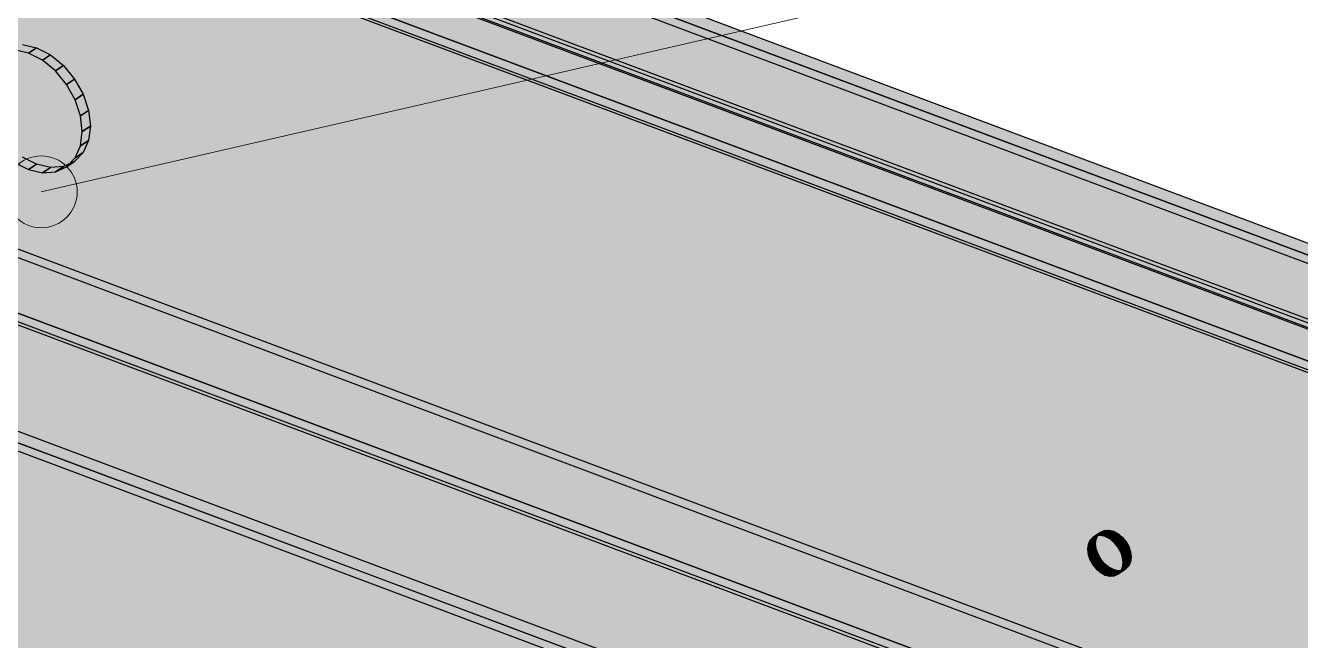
# Model space of a CAD drawing. Header units: millimetres. Extents: x 50 to 612415, y 2 to 4150.
# Drawn here: x 470749.7 to 470945, y 2030.1 to 2124.3 of the extents above; entities that cross this region are included whole.
import ezdxf

# ---------------------------------------------------------------- set-up
doc = ezdxf.new("R2010")
doc.units = ezdxf.units.MM
for name, color, linetype, lineweight in [('DIM', 7, 'Continuous', 13), ('HATCH', 8, 'Continuous', 9), ('OUTLINE', 7, 'Continuous', 25)]:
    doc.layers.add(name, color=color, linetype=linetype, lineweight=lineweight)

msp = doc.modelspace()

# ---------------------------------------------------------------- hatches: boundary and pattern name
at = {"layer": 'HATCH', "true_color": 0x617c87}
for points in [[(469961.601, 2442.061), (471541.208, 1849.709), (471558.526, 1861.255), (469978.92, 2453.607)], [(471541.208, 1847.923), (469961.601, 2440.276), (469978.92, 2451.822), (471558.526, 1859.469)], [(469977.683, 2450.997), (471557.289, 1858.644), (471558.526, 1859.469), (469978.92, 2451.822)], [(471568.353, 1844.675), (469966.619, 2445.326), (469967.856, 2446.15), (471569.59, 1845.5)], [(469960.364, 2441.237), (471539.971, 1848.884), (471541.208, 1849.709), (469961.601, 2442.061)], [(470038.875, 2354.844), (471496.097, 1808.386), (471497.334, 1809.21), (470040.112, 2355.669)], [(470022.793, 2334.303), (471480.016, 1787.845), (471497.334, 1799.39), (470040.112, 2345.849)], [(471496.097, 1798.566), (470038.875, 2345.024), (470040.112, 2345.849), (471497.334, 1799.39)], [(471480.016, 1786.059), (470022.793, 2332.518), (470040.112, 2344.063), (471497.334, 1797.605)], [(471478.779, 1785.234), (470021.556, 2331.693), (470022.793, 2332.518), (471480.016, 1786.059)], [(470693.47, 2173.438), (470241.504, 2071.999), (470906.166, 2024.339)], [(470906.166, 2023.447), (470241.504, 2071.106), (470693.47, 2172.545)], [(470926.445, 2028.086), (470693.47, 2173.438), (470908.057, 2023.807)], [(470693.47, 2173.438), (470906.166, 2024.339), (470906.883, 2024.248)], [(470693.47, 2173.438), (470906.883, 2024.248), (470907.528, 2024.066)], [(470693.47, 2173.438), (470907.528, 2024.066), (470908.057, 2023.807)], [(470926.445, 2028.086), (471173.851, 1935.309), (470693.47, 2173.438)], [(471173.851, 1935.309), (471518.158, 1864.18), (470693.47, 2173.438)], [(470908.057, 2022.915), (470693.47, 2172.545), (470926.445, 2027.194)], [(470906.883, 2023.355), (470906.166, 2023.447), (470693.47, 2172.545)], [(470907.528, 2023.173), (470906.883, 2023.355), (470693.47, 2172.545)], [(470908.057, 2022.915), (470907.528, 2023.173), (470693.47, 2172.545)], [(470693.47, 2172.545), (471173.851, 1934.416), (470926.445, 2027.194)], [(470693.47, 2172.545), (471518.158, 1863.287), (471173.851, 1934.416)], [(470752.302, 2118.959), (470750.168, 2120.064), (470751.405, 2120.888), (470753.539, 2119.784)], [(470755.999, 2115.262), (470754.291, 2117.321), (470755.528, 2118.146), (470757.236, 2116.087)], [(470748.033, 2103.313), (470750.168, 2102.208), (470751.405, 2103.033), (470749.27, 2104.138)], [(470903.196, 2023.46), (470241.504, 2071.999), (470242.103, 2071.953)], [(470241.504, 2071.999), (470905.426, 2024.335), (470906.166, 2024.339)], [(470241.504, 2071.999), (470904.714, 2024.236), (470905.426, 2024.335)], [(470241.504, 2071.999), (470904.077, 2024.047), (470904.714, 2024.236)], [(470241.504, 2071.999), (470903.559, 2023.783), (470904.077, 2024.047)], [(470903.196, 2023.46), (470903.559, 2023.783), (470241.504, 2071.999)], [(470903.196, 2023.46), (470242.103, 2071.953), (470242.673, 2071.849)], [(470242.103, 2071.06), (470241.504, 2071.106), (470903.196, 2022.567)], [(470906.166, 2023.447), (470905.426, 2023.443), (470241.504, 2071.106)], [(470905.426, 2023.443), (470904.714, 2023.343), (470241.504, 2071.106)], [(470904.714, 2023.343), (470904.077, 2023.154), (470241.504, 2071.106)], [(470904.077, 2023.154), (470903.559, 2022.89), (470241.504, 2071.106)], [(470241.504, 2071.106), (470903.559, 2022.89), (470903.196, 2022.567)], [(470242.673, 2070.956), (470242.103, 2071.06), (470903.196, 2022.567)], [(470903.196, 2023.46), (470242.673, 2071.849), (470243.191, 2071.692)], [(470243.191, 2070.799), (470242.673, 2070.956), (470903.196, 2022.567)], [(470903.196, 2023.46), (470243.191, 2071.692), (470721.974, 1900.363)], [(470721.974, 1899.47), (470243.191, 2070.799), (470903.196, 2022.567)], [(470915.809, 2045.617), (470915.105, 2045.981), (470916.342, 2046.806), (470917.046, 2046.441)], [(470917.029, 2044.397), (470916.466, 2045.076), (470917.703, 2045.901), (470918.266, 2045.221)], [(470913.181, 2041.674), (470913.744, 2040.994), (470914.981, 2041.819), (470914.418, 2042.498)], [(470914.401, 2040.454), (470915.105, 2040.089), (470916.342, 2040.914), (470915.638, 2041.278)]]:
    msp.add_hatch(color=145, dxfattribs=at).paths.add_polyline_path(points)
at = {"layer": 'HATCH', "true_color": 0x5b747f}
for points in [[(471558.526, 1861.255), (469978.92, 2453.607), (469978.92, 2451.822)], [(469977.683, 2445.64), (469977.683, 2450.997), (471557.289, 1853.288)], [(469977.683, 2450.997), (471557.289, 1858.644), (471557.289, 1853.288)], [(471558.526, 1854.113), (469978.92, 2451.822), (469978.92, 2446.465)], [(471558.526, 1854.113), (471558.526, 1859.469), (469978.92, 2451.822)], [(471558.526, 1861.255), (469978.92, 2451.822), (471558.526, 1859.469)], [(471568.353, 1844.675), (469966.619, 2445.326), (469977.683, 2442.962)], [(469978.92, 2443.787), (469967.856, 2446.15), (471569.59, 1845.5)], [(469977.683, 2442.962), (469977.683, 2445.64), (471557.289, 1853.288)], [(471558.526, 1854.113), (469978.92, 2446.465), (469978.92, 2443.787)], [(469978.92, 2443.787), (471558.526, 1851.434), (471558.526, 1854.113)], [(469978.92, 2443.787), (471569.59, 1845.5), (471558.526, 1851.434)], [(469960.364, 2431.416), (469960.364, 2441.237), (471539.971, 1848.884)], [(471541.208, 1849.709), (469961.601, 2442.061), (469961.601, 2432.241)], [(469961.601, 2440.276), (469961.601, 2442.061), (471541.208, 1849.709)], [(471557.289, 1853.288), (471557.289, 1850.61), (469977.683, 2442.962)], [(471557.289, 1850.61), (471568.353, 1844.675), (469977.683, 2442.962)], [(471541.208, 1847.923), (469961.601, 2440.276), (471541.208, 1849.709)], [(470750.168, 2120.064), (470748.033, 2120.56), (469960.364, 2431.416)], [(470750.168, 2120.064), (469960.364, 2431.416), (471539.971, 1848.884)], [(469961.601, 2432.241), (470749.27, 2121.384), (470751.405, 2120.888)], [(471541.208, 1849.709), (469961.601, 2432.241), (470751.405, 2120.888)], [(470040.112, 2346.831), (471497.334, 1809.21), (470040.112, 2355.669)], [(470038.875, 2354.844), (471496.097, 1808.386), (470038.875, 2346.006)], [(471478.779, 1785.234), (470021.556, 2331.693), (470021.556, 2345.977)], [(471478.779, 1799.518), (470021.556, 2345.977), (470255.355, 2266.069)], [(471478.779, 1799.518), (471478.779, 1785.234), (470021.556, 2345.977)], [(470022.793, 2346.802), (470022.793, 2332.518), (471480.016, 1786.059)], [(470256.592, 2266.894), (470022.793, 2346.802), (471480.016, 1800.343)], [(470022.793, 2346.802), (471480.016, 1786.059), (471480.016, 1800.343)], [(471496.097, 1798.566), (470038.875, 2345.024), (470038.875, 2346.006)], [(471496.097, 1799.548), (471496.097, 1798.566), (470038.875, 2346.006)], [(471496.097, 1808.386), (471496.097, 1799.548), (470038.875, 2346.006)], [(470040.112, 2346.831), (470040.112, 2345.849), (471497.334, 1799.39)], [(470040.112, 2346.831), (471497.334, 1799.39), (471497.334, 1800.372)], [(470040.112, 2346.831), (471497.334, 1800.372), (471497.334, 1809.21)], [(471497.334, 1799.39), (470040.112, 2345.849), (470040.112, 2344.063)], [(471497.334, 1799.39), (470040.112, 2344.063), (471497.334, 1797.605)], [(470022.793, 2332.518), (470022.793, 2334.303), (471480.016, 1787.845)], [(471480.016, 1786.059), (470022.793, 2332.518), (471480.016, 1787.845)], [(471478.779, 1799.518), (470255.355, 2266.069), (470585.23, 2142.366)], [(470586.467, 2143.191), (470256.592, 2266.894), (471480.016, 1800.343)], [(470693.47, 2172.545), (471518.158, 1863.287), (471518.158, 1864.18), (470693.47, 2173.438)], [(470915.105, 2024.555), (470585.23, 2148.258), (470585.23, 2163.792)], [(470585.23, 2163.792), (470748.033, 2103.313), (470750.168, 2102.208)], [(471244.98, 1900.852), (470585.23, 2163.792), (470750.168, 2102.208)], [(471244.98, 1900.852), (470915.105, 2024.555), (470585.23, 2163.792)], [(470586.467, 2164.617), (470586.467, 2149.083), (470916.342, 2025.38)], [(470751.405, 2103.033), (470749.27, 2104.138), (470586.467, 2164.617)], [(470751.405, 2103.033), (470586.467, 2164.617), (471246.217, 1901.677)], [(470586.467, 2164.617), (470916.342, 2025.38), (471246.217, 1901.677)], [(470915.105, 2024.555), (470585.934, 2147.894), (470585.23, 2148.258)], [(470586.467, 2149.083), (470587.171, 2148.719), (470916.342, 2025.38)], [(470587.171, 2148.719), (470587.828, 2148.178), (470916.342, 2025.38)], [(470587.828, 2148.178), (470588.391, 2147.499), (470916.342, 2025.38)], [(470915.105, 2024.555), (470586.591, 2147.353), (470585.934, 2147.894)], [(470915.105, 2024.555), (470587.154, 2146.674), (470586.591, 2147.353)], [(470915.105, 2024.555), (470587.587, 2145.902), (470587.154, 2146.674)], [(470588.391, 2147.499), (470588.824, 2146.726), (470916.342, 2025.38)], [(470588.824, 2146.726), (470589.096, 2145.914), (470916.342, 2025.38)], [(470915.105, 2024.555), (470587.859, 2145.089), (470587.587, 2145.902)], [(470912.384, 2022.63), (470587.952, 2144.292), (470587.859, 2145.089)], [(470912.476, 2023.357), (470912.384, 2022.63), (470587.859, 2145.089)], [(470912.748, 2023.966), (470912.476, 2023.357), (470587.859, 2145.089)], [(470913.181, 2024.414), (470912.748, 2023.966), (470587.859, 2145.089)], [(470913.744, 2024.671), (470913.181, 2024.414), (470587.859, 2145.089)], [(470914.401, 2024.719), (470913.744, 2024.671), (470587.859, 2145.089)], [(470915.105, 2024.555), (470914.401, 2024.719), (470587.859, 2145.089)], [(470587.859, 2143.564), (470587.952, 2144.292), (470912.476, 2021.832)], [(470587.952, 2144.292), (470912.384, 2022.63), (470912.476, 2021.832)], [(470913.713, 2022.657), (470589.096, 2144.389), (470588.824, 2143.78)], [(470589.096, 2145.914), (470589.189, 2145.116), (470913.621, 2023.454)], [(470589.096, 2145.914), (470913.621, 2023.454), (470913.713, 2024.182)], [(470589.096, 2145.914), (470913.713, 2024.182), (470913.985, 2024.791)], [(470589.096, 2145.914), (470913.985, 2024.791), (470914.418, 2025.239)], [(470589.096, 2145.914), (470914.418, 2025.239), (470914.981, 2025.496)], [(470589.096, 2145.914), (470914.981, 2025.496), (470915.638, 2025.544)], [(470589.096, 2145.914), (470915.638, 2025.544), (470916.342, 2025.38)], [(470913.713, 2022.657), (470589.189, 2145.116), (470589.096, 2144.389)], [(470913.713, 2022.657), (470913.621, 2023.454), (470589.189, 2145.116)], [(470585.23, 2142.366), (470585.934, 2142.202), (470912.476, 2021.832)], [(470585.23, 2142.366), (470912.748, 2021.02), (470913.181, 2020.248)], [(470585.23, 2142.366), (470913.181, 2020.248), (470913.744, 2019.568)], [(470585.23, 2142.366), (470912.476, 2021.832), (470912.748, 2021.02)], [(470585.23, 2142.366), (470913.744, 2019.568), (470914.401, 2019.028)], [(470585.23, 2142.366), (470914.401, 2019.028), (470915.105, 2018.663)], [(471478.779, 1799.518), (470585.23, 2142.366), (470915.105, 2018.663)], [(470585.934, 2142.202), (470586.591, 2142.251), (470912.476, 2021.832)], [(470913.713, 2022.657), (470587.171, 2143.027), (470586.467, 2143.191)], [(470914.418, 2021.072), (470913.985, 2021.845), (470586.467, 2143.191)], [(470914.981, 2020.393), (470914.418, 2021.072), (470586.467, 2143.191)], [(470913.985, 2021.845), (470913.713, 2022.657), (470586.467, 2143.191)], [(470915.638, 2019.852), (470914.981, 2020.393), (470586.467, 2143.191)], [(470916.342, 2019.488), (470915.638, 2019.852), (470586.467, 2143.191)], [(470916.342, 2019.488), (470586.467, 2143.191), (471480.016, 1800.343)], [(470586.591, 2142.251), (470587.154, 2142.507), (470912.476, 2021.832)], [(470587.154, 2142.507), (470587.587, 2142.955), (470912.476, 2021.832)], [(470913.713, 2022.657), (470587.828, 2143.075), (470587.171, 2143.027)], [(470587.587, 2142.955), (470587.859, 2143.564), (470912.476, 2021.832)], [(470913.713, 2022.657), (470588.391, 2143.332), (470587.828, 2143.075)], [(470913.713, 2022.657), (470588.824, 2143.78), (470588.391, 2143.332)], [(471541.208, 1849.709), (470751.405, 2120.888), (470753.539, 2119.784)], [(470752.302, 2118.959), (470750.168, 2120.064), (471539.971, 1848.884)], [(470754.291, 2117.321), (470752.302, 2118.959), (471539.971, 1848.884)], [(471541.208, 1849.709), (470753.539, 2119.784), (470755.528, 2118.146)], [(470755.999, 2115.262), (470754.291, 2117.321), (471539.971, 1848.884)], [(471541.208, 1849.709), (470755.528, 2118.146), (470757.236, 2116.087)], [(470757.31, 2112.922), (470755.999, 2115.262), (471539.971, 1848.884)], [(471541.208, 1849.709), (470757.236, 2116.087), (470758.547, 2113.746)], [(471541.208, 1849.709), (470758.547, 2113.746), (470759.37, 2111.284)], [(470758.133, 2110.459), (470757.31, 2112.922), (471539.971, 1848.884)], [(470758.414, 2108.043), (470758.133, 2110.459), (470759.37, 2111.284), (470759.651, 2108.868)], [(471541.208, 1849.709), (470759.37, 2111.284), (470759.651, 2108.868)], [(470758.414, 2108.043), (470758.133, 2110.459), (471539.971, 1848.884)], [(470758.133, 2105.838), (470758.414, 2108.043), (471539.971, 1848.884)], [(471541.208, 1849.709), (470759.651, 2108.868), (470759.37, 2106.663)], [(470757.31, 2103.994), (470758.133, 2105.838), (471539.971, 1848.884)], [(471541.208, 1849.709), (470759.37, 2106.663), (470758.547, 2104.819)], [(470913.713, 2044.083), (470757.236, 2103.461), (470755.528, 2102.683)], [(470912.384, 2044.056), (470755.999, 2102.637), (470757.31, 2103.994)], [(470758.547, 2104.819), (470757.236, 2103.461), (470913.621, 2044.88)], [(470913.713, 2044.083), (470913.621, 2044.88), (470757.236, 2103.461)], [(470912.476, 2044.783), (470912.384, 2044.056), (470757.31, 2103.994)], [(470912.748, 2045.392), (470912.476, 2044.783), (470757.31, 2103.994)], [(470913.181, 2045.84), (470912.748, 2045.392), (470757.31, 2103.994)], [(470913.744, 2046.097), (470913.181, 2045.84), (470757.31, 2103.994)], [(470914.401, 2046.145), (470913.744, 2046.097), (470757.31, 2103.994)], [(470915.105, 2045.981), (470914.401, 2046.145), (470757.31, 2103.994)], [(470915.105, 2045.981), (470757.31, 2103.994), (471539.971, 1848.884)], [(470758.547, 2104.819), (470913.621, 2044.88), (470913.713, 2045.608)], [(470758.547, 2104.819), (470913.713, 2045.608), (470913.985, 2046.217)], [(470758.547, 2104.819), (470913.985, 2046.217), (470914.418, 2046.665)], [(470758.547, 2104.819), (470914.418, 2046.665), (470914.981, 2046.922)], [(470758.547, 2104.819), (470914.981, 2046.922), (470915.638, 2046.97)], [(470758.547, 2104.819), (470915.638, 2046.97), (470916.342, 2046.806)], [(471541.208, 1849.709), (470758.547, 2104.819), (470916.342, 2046.806)], [(470750.168, 2102.208), (470752.302, 2101.712), (470912.476, 2043.258)], [(470750.168, 2102.208), (470912.748, 2042.446), (470913.181, 2041.674)], [(470750.168, 2102.208), (470913.181, 2041.674), (470913.744, 2040.994)], [(470750.168, 2102.208), (470912.476, 2043.258), (470912.748, 2042.446)], [(470750.168, 2102.208), (470913.744, 2040.994), (470914.401, 2040.454)], [(470750.168, 2102.208), (470914.401, 2040.454), (470915.105, 2040.089)], [(471244.98, 1900.852), (470750.168, 2102.208), (470915.105, 2040.089)], [(470913.713, 2044.083), (470753.539, 2102.537), (470751.405, 2103.033)], [(470914.418, 2042.498), (470913.985, 2043.271), (470751.405, 2103.033)], [(470914.981, 2041.819), (470914.418, 2042.498), (470751.405, 2103.033)], [(470913.985, 2043.271), (470913.713, 2044.083), (470751.405, 2103.033)], [(470915.638, 2041.278), (470914.981, 2041.819), (470751.405, 2103.033)], [(470916.342, 2040.914), (470915.638, 2041.278), (470751.405, 2103.033)], [(470916.342, 2040.914), (470751.405, 2103.033), (471246.217, 1901.677)], [(470752.302, 2101.712), (470754.291, 2101.858), (470912.476, 2043.258)], [(470913.713, 2044.083), (470755.528, 2102.683), (470753.539, 2102.537)], [(470754.291, 2101.858), (470755.999, 2102.637), (470912.476, 2043.258)], [(470755.999, 2102.637), (470912.384, 2044.056), (470912.476, 2043.258)], [(471541.208, 1849.709), (470916.342, 2046.806), (470917.046, 2046.441)], [(470912.384, 2044.056), (470912.476, 2043.258), (470913.713, 2044.083), (470913.621, 2044.88)], [(470915.809, 2045.617), (470915.105, 2045.981), (471539.971, 1848.884)], [(470916.466, 2045.076), (470915.809, 2045.617), (471539.971, 1848.884)], [(470917.029, 2044.397), (470916.466, 2045.076), (471539.971, 1848.884)], [(471541.208, 1849.709), (470917.046, 2046.441), (470917.703, 2045.901)], [(471541.208, 1849.709), (470917.703, 2045.901), (470918.266, 2045.221)], [(471541.208, 1849.709), (470918.266, 2045.221), (470918.699, 2044.449)], [(470917.462, 2043.624), (470917.029, 2044.397), (471539.971, 1848.884)], [(470917.734, 2042.812), (470917.462, 2043.624), (471539.971, 1848.884)], [(470917.827, 2042.015), (470917.734, 2042.812), (470918.971, 2043.637), (470919.064, 2042.839)], [(471242.259, 1920.353), (470917.827, 2042.015), (470917.734, 2042.812)], [(471242.351, 1921.08), (471242.259, 1920.353), (470917.734, 2042.812)], [(471242.623, 1921.689), (471242.351, 1921.08), (470917.734, 2042.812)], [(471243.056, 1922.137), (471242.623, 1921.689), (470917.734, 2042.812)], [(471243.619, 1922.394), (471243.056, 1922.137), (470917.734, 2042.812)], [(471244.276, 1922.442), (471243.619, 1922.394), (470917.734, 2042.812)], [(471244.98, 1922.278), (471244.276, 1922.442), (470917.734, 2042.812)], [(471244.98, 1922.278), (470917.734, 2042.812), (471539.971, 1848.884)], [(471541.208, 1849.709), (470918.699, 2044.449), (470918.971, 2043.637)], [(470918.971, 2043.637), (470919.064, 2042.839), (471243.496, 1921.177)], [(470918.971, 2043.637), (471243.496, 1921.177), (471243.588, 1921.905)], [(470918.971, 2043.637), (471243.588, 1921.905), (471243.86, 1922.514)], [(470918.971, 2043.637), (471243.86, 1922.514), (471244.293, 1922.962)], [(470918.971, 2043.637), (471244.293, 1922.962), (471244.856, 1923.218)], [(470918.971, 2043.637), (471244.856, 1923.218), (471245.513, 1923.267)], [(470918.971, 2043.637), (471245.513, 1923.267), (471246.217, 1923.103)], [(471541.208, 1849.709), (470918.971, 2043.637), (471246.217, 1923.103)], [(471243.588, 1920.38), (470919.064, 2042.839), (470918.971, 2042.112)], [(471243.588, 1920.38), (471243.496, 1921.177), (470919.064, 2042.839)], [(471243.588, 1920.38), (470917.046, 2040.75), (470916.342, 2040.914)], [(471246.217, 1917.211), (470916.342, 2040.914), (471246.217, 1901.677)], [(471244.293, 1918.795), (471243.86, 1919.568), (470916.342, 2040.914)], [(471244.856, 1918.116), (471244.293, 1918.795), (470916.342, 2040.914)], [(471243.86, 1919.568), (471243.588, 1920.38), (470916.342, 2040.914)], [(471245.513, 1917.575), (471244.856, 1918.116), (470916.342, 2040.914)], [(471246.217, 1917.211), (471245.513, 1917.575), (470916.342, 2040.914)], [(471243.588, 1920.38), (470917.703, 2040.798), (470917.046, 2040.75)], [(470917.462, 2040.678), (470917.734, 2041.287), (471242.351, 1919.555)], [(471243.588, 1920.38), (470918.266, 2041.055), (470917.703, 2040.798)], [(470917.734, 2041.287), (470917.827, 2042.015), (471242.351, 1919.555)], [(470917.827, 2042.015), (471242.259, 1920.353), (471242.351, 1919.555)], [(471243.588, 1920.38), (470918.699, 2041.503), (470918.266, 2041.055)], [(471243.588, 1920.38), (470918.971, 2042.112), (470918.699, 2041.503)], [(470915.105, 2040.089), (470915.809, 2039.925), (471242.351, 1919.555)], [(471244.98, 1900.852), (470915.105, 2040.089), (471244.98, 1916.386)], [(470915.105, 2040.089), (471242.623, 1918.743), (471243.056, 1917.97)], [(470915.105, 2040.089), (471243.056, 1917.97), (471243.619, 1917.291)], [(470915.105, 2040.089), (471242.351, 1919.555), (471242.623, 1918.743)], [(470915.105, 2040.089), (471243.619, 1917.291), (471244.276, 1916.75)], [(470915.105, 2040.089), (471244.276, 1916.75), (471244.98, 1916.386)], [(470915.809, 2039.925), (470916.466, 2039.974), (471242.351, 1919.555)], [(470916.466, 2039.974), (470917.029, 2040.23), (471242.351, 1919.555)], [(470917.029, 2040.23), (470917.462, 2040.678), (471242.351, 1919.555)]]:
    msp.add_hatch(color=147, dxfattribs=at).paths.add_polyline_path(points)
at = {"layer": 'HATCH', "true_color": 0x607b86}
for points in [[(470750.168, 2120.064), (470748.033, 2120.56), (470749.27, 2121.384), (470751.405, 2120.888)], [(470750.168, 2102.208), (470752.302, 2101.712), (470753.539, 2102.537), (470751.405, 2103.033)], [(470915.105, 2045.981), (470914.401, 2046.145), (470915.638, 2046.97), (470916.342, 2046.806)], [(470915.105, 2040.089), (470915.809, 2039.925), (470917.046, 2040.75), (470916.342, 2040.914)]]:
    msp.add_hatch(color=155, dxfattribs=at).paths.add_polyline_path(points)
at = {"layer": 'HATCH', "true_color": 0x617c88}
for points in [[(470754.291, 2117.321), (470752.302, 2118.959), (470753.539, 2119.784), (470755.528, 2118.146)], [(470916.466, 2045.076), (470915.809, 2045.617), (470917.046, 2046.441), (470917.703, 2045.901)], [(470913.744, 2040.994), (470914.401, 2040.454), (470915.638, 2041.278), (470914.981, 2041.819)]]:
    msp.add_hatch(color=145, dxfattribs=at).paths.add_polyline_path(points)
at = {"layer": 'HATCH', "true_color": 0x607a85}
for points in [[(470757.31, 2112.922), (470755.999, 2115.262), (470757.236, 2116.087), (470758.547, 2113.746)], [(470917.462, 2043.624), (470917.029, 2044.397), (470918.266, 2045.221), (470918.699, 2044.449)], [(470912.748, 2042.446), (470913.181, 2041.674), (470914.418, 2042.498), (470913.985, 2043.271)]]:
    msp.add_hatch(color=155, dxfattribs=at).paths.add_polyline_path(points)
at = {"layer": 'HATCH', "true_color": 0x5e7783}
for points in [[(470758.133, 2110.459), (470757.31, 2112.922), (470758.547, 2113.746), (470759.37, 2111.284)], [(470912.476, 2043.258), (470912.748, 2042.446), (470913.985, 2043.271), (470913.713, 2044.083)], [(470917.734, 2042.812), (470917.462, 2043.624), (470918.699, 2044.449), (470918.971, 2043.637)]]:
    msp.add_hatch(color=155, dxfattribs=at).paths.add_polyline_path(points)
at = {"layer": 'HATCH', "true_color": 0x58717b}
for points in [[(470758.133, 2105.838), (470758.414, 2108.043), (470759.651, 2108.868), (470759.37, 2106.663)], [(470912.476, 2044.783), (470912.384, 2044.056), (470913.621, 2044.88), (470913.713, 2045.608)], [(470917.734, 2041.287), (470917.827, 2042.015), (470919.064, 2042.839), (470918.971, 2042.112)]]:
    msp.add_hatch(color=147, dxfattribs=at).paths.add_polyline_path(points)
at = {"layer": 'HATCH', "true_color": 0x576f79}
for points in [[(470757.31, 2103.994), (470758.133, 2105.838), (470759.37, 2106.663), (470758.547, 2104.819)], [(470912.748, 2045.392), (470912.476, 2044.783), (470913.713, 2045.608), (470913.985, 2046.217)], [(470917.462, 2040.678), (470917.734, 2041.287), (470918.971, 2042.112), (470918.699, 2041.503)]]:
    msp.add_hatch(color=147, dxfattribs=at).paths.add_polyline_path(points)
at = {"layer": 'HATCH', "true_color": 0x5c7681}
for points in [[(470754.291, 2101.858), (470755.999, 2102.637), (470757.236, 2103.461), (470755.528, 2102.683)], [(470913.744, 2046.097), (470913.181, 2045.84), (470914.418, 2046.665), (470914.981, 2046.922)], [(470916.466, 2039.974), (470917.029, 2040.23), (470918.266, 2041.055), (470917.703, 2040.798)]]:
    msp.add_hatch(color=155, dxfattribs=at).paths.add_polyline_path(points)
at = {"layer": 'HATCH', "true_color": 0x5a737d}
for points in [[(470755.999, 2102.637), (470757.31, 2103.994), (470758.547, 2104.819), (470757.236, 2103.461)], [(470913.181, 2045.84), (470912.748, 2045.392), (470913.985, 2046.217), (470914.418, 2046.665)], [(470917.029, 2040.23), (470917.462, 2040.678), (470918.699, 2041.503), (470918.266, 2041.055)]]:
    msp.add_hatch(color=147, dxfattribs=at).paths.add_polyline_path(points)
at = {"layer": 'HATCH', "true_color": 0x5f7984}
for points in [[(470752.302, 2101.712), (470754.291, 2101.858), (470755.528, 2102.683), (470753.539, 2102.537)], [(470914.401, 2046.145), (470913.744, 2046.097), (470914.981, 2046.922), (470915.638, 2046.97)], [(470915.809, 2039.925), (470916.466, 2039.974), (470917.703, 2040.798), (470917.046, 2040.75)]]:
    msp.add_hatch(color=155, dxfattribs=at).paths.add_polyline_path(points)

# ---------------------------------------------------------------- linework, layer by layer
at = {"layer": 'DIM'}
msp.add_lwpolyline([(470752.137, 2098.798), (472800, 2570), (472900, 2570)], dxfattribs=at)
msp.add_circle((470752.137, 2098.798), 5.5, dxfattribs=at)
at = {"layer": 'OUTLINE', "color": 139, "true_color": 0x42544a}
for p, q in [((471558.526, 1861.255), (469978.92, 2453.607)), ((471558.526, 1861.255), (469978.92, 2453.607)), ((469977.683, 2450.997), (471557.289, 1858.644)), ((469977.683, 2450.997), (471557.289, 1858.644)), ((471558.526, 1859.469), (469978.92, 2451.822)), ((469978.92, 2451.822), (471558.526, 1859.469)), ((471558.526, 1859.469), (469978.92, 2451.822)), ((469978.92, 2451.822), (471558.526, 1859.469)), ((471568.353, 1844.675), (469966.619, 2445.326)), ((471568.353, 1844.675), (469966.619, 2445.326)), ((469967.856, 2446.15), (471569.59, 1845.5)), ((469967.856, 2446.15), (471569.59, 1845.5)), ((469960.364, 2441.237), (471539.971, 1848.884)), ((469960.364, 2441.237), (471539.971, 1848.884)), ((471541.208, 1849.709), (469961.601, 2442.061)), ((469961.601, 2442.061), (471541.208, 1849.709)), ((469961.601, 2442.061), (471541.208, 1849.709)), ((471541.208, 1849.709), (469961.601, 2442.061)), ((471541.208, 1847.923), (469961.601, 2440.276)), ((471541.208, 1847.923), (469961.601, 2440.276)), ((471497.334, 1809.21), (470040.112, 2355.669)), ((471497.334, 1809.21), (470040.112, 2355.669)), ((470038.875, 2354.844), (471496.097, 1808.386)), ((470038.875, 2354.844), (471496.097, 1808.386)), ((471497.334, 1799.39), (470040.112, 2345.849)), ((470040.112, 2345.849), (471497.334, 1799.39)), ((470040.112, 2345.849), (471497.334, 1799.39)), ((471497.334, 1799.39), (470040.112, 2345.849)), ((471496.097, 1798.566), (470038.875, 2345.024)), ((471496.097, 1798.566), (470038.875, 2345.024)), ((470040.112, 2344.063), (471497.334, 1797.605)), ((470040.112, 2344.063), (471497.334, 1797.605)), ((470022.793, 2334.303), (471480.016, 1787.845)), ((470022.793, 2334.303), (471480.016, 1787.845)), ((471478.779, 1785.234), (470021.556, 2331.693)), ((471478.779, 1785.234), (470021.556, 2331.693)), ((470022.793, 2332.518), (471480.016, 1786.059)), ((471480.016, 1786.059), (470022.793, 2332.518)), ((470022.793, 2332.518), (471480.016, 1786.059)), ((471480.016, 1786.059), (470022.793, 2332.518)), ((471518.158, 1864.18), (470693.47, 2173.438)), ((471518.158, 1864.18), (470693.47, 2173.438)), ((470693.47, 2172.545), (471518.158, 1863.287)), ((470693.47, 2172.545), (471518.158, 1863.287)), ((470749.27, 2121.384), (470751.405, 2120.888)), ((470749.27, 2121.384), (470751.405, 2120.888)), ((470751.405, 2120.888), (470750.168, 2120.064)), ((470750.168, 2120.064), (470751.405, 2120.888)), ((470751.405, 2120.888), (470753.539, 2119.784)), ((470751.405, 2120.888), (470753.539, 2119.784)), ((470750.168, 2120.064), (470748.033, 2120.56)), ((470750.168, 2120.064), (470748.033, 2120.56)), ((470752.302, 2118.959), (470750.168, 2120.064)), ((470752.302, 2118.959), (470750.168, 2120.064)), ((470753.539, 2119.784), (470752.302, 2118.959)), ((470752.302, 2118.959), (470753.539, 2119.784)), ((470754.291, 2117.321), (470752.302, 2118.959)), ((470754.291, 2117.321), (470752.302, 2118.959)), ((470753.539, 2119.784), (470755.528, 2118.146)), ((470753.539, 2119.784), (470755.528, 2118.146)), ((470755.528, 2118.146), (470754.291, 2117.321)), ((470754.291, 2117.321), (470755.528, 2118.146)), ((470755.999, 2115.262), (470754.291, 2117.321)), ((470755.999, 2115.262), (470754.291, 2117.321)), ((470755.528, 2118.146), (470757.236, 2116.087)), ((470755.528, 2118.146), (470757.236, 2116.087)), ((470757.236, 2116.087), (470755.999, 2115.262)), ((470755.999, 2115.262), (470757.236, 2116.087)), ((470757.31, 2112.922), (470755.999, 2115.262)), ((470757.31, 2112.922), (470755.999, 2115.262)), ((470757.236, 2116.087), (470758.547, 2113.746)), ((470757.236, 2116.087), (470758.547, 2113.746)), ((470757.31, 2112.922), (470758.547, 2113.746)), ((470758.547, 2113.746), (470757.31, 2112.922)), ((470758.547, 2113.746), (470759.37, 2111.284)), ((470758.547, 2113.746), (470759.37, 2111.284)), ((470758.133, 2110.459), (470757.31, 2112.922)), ((470758.133, 2110.459), (470757.31, 2112.922)), ((470758.133, 2110.459), (470759.37, 2111.284)), ((470759.37, 2111.284), (470758.133, 2110.459)), ((470759.37, 2111.284), (470759.651, 2108.868)), ((470759.37, 2111.284), (470759.651, 2108.868)), ((470758.414, 2108.043), (470758.133, 2110.459)), ((470758.414, 2108.043), (470758.133, 2110.459)), ((470758.133, 2105.838), (470758.414, 2108.043)), ((470758.133, 2105.838), (470758.414, 2108.043)), ((470758.414, 2108.043), (470759.651, 2108.868)), ((470759.651, 2108.868), (470758.414, 2108.043)), ((470759.651, 2108.868), (470759.37, 2106.663)), ((470759.651, 2108.868), (470759.37, 2106.663)), ((470757.31, 2103.994), (470758.133, 2105.838)), ((470757.31, 2103.994), (470758.133, 2105.838)), ((470758.133, 2105.838), (470759.37, 2106.663)), ((470759.37, 2106.663), (470758.133, 2105.838)), ((470759.37, 2106.663), (470758.547, 2104.819)), ((470759.37, 2106.663), (470758.547, 2104.819)), ((470748.033, 2103.313), (470750.168, 2102.208)), ((470748.033, 2103.313), (470750.168, 2102.208)), ((470751.405, 2103.033), (470749.27, 2104.138)), ((470751.405, 2103.033), (470749.27, 2104.138)), ((470757.236, 2103.461), (470755.528, 2102.683)), ((470757.236, 2103.461), (470755.528, 2102.683)), ((470755.999, 2102.637), (470757.31, 2103.994)), ((470755.999, 2102.637), (470757.31, 2103.994)), ((470755.999, 2102.637), (470757.236, 2103.461)), ((470757.236, 2103.461), (470755.999, 2102.637)), ((470758.547, 2104.819), (470757.236, 2103.461)), ((470758.547, 2104.819), (470757.236, 2103.461)), ((470757.31, 2103.994), (470758.547, 2104.819)), ((470758.547, 2104.819), (470757.31, 2103.994)), ((470750.168, 2102.208), (470751.405, 2103.033)), ((470751.405, 2103.033), (470750.168, 2102.208)), ((470750.168, 2102.208), (470752.302, 2101.712)), ((470750.168, 2102.208), (470752.302, 2101.712)), ((470753.539, 2102.537), (470751.405, 2103.033)), ((470753.539, 2102.537), (470751.405, 2103.033)), ((470752.302, 2101.712), (470753.539, 2102.537)), ((470753.539, 2102.537), (470752.302, 2101.712)), ((470752.302, 2101.712), (470754.291, 2101.858)), ((470752.302, 2101.712), (470754.291, 2101.858)), ((470755.528, 2102.683), (470753.539, 2102.537)), ((470755.528, 2102.683), (470753.539, 2102.537)), ((470754.291, 2101.858), (470755.528, 2102.683)), ((470755.528, 2102.683), (470754.291, 2101.858)), ((470754.291, 2101.858), (470755.999, 2102.637)), ((470754.291, 2101.858), (470755.999, 2102.637)), ((470914.418, 2046.665), (470913.181, 2045.84)), ((470913.181, 2045.84), (470914.418, 2046.665)), ((470914.981, 2046.922), (470913.744, 2046.097)), ((470913.744, 2046.097), (470914.981, 2046.922)), ((470913.985, 2046.217), (470914.418, 2046.665)), ((470913.985, 2046.217), (470914.418, 2046.665)), ((470915.638, 2046.97), (470914.401, 2046.145)), ((470914.401, 2046.145), (470915.638, 2046.97)), ((470914.418, 2046.665), (470914.981, 2046.922)), ((470914.418, 2046.665), (470914.981, 2046.922)), ((470914.981, 2046.922), (470915.638, 2046.97)), ((470914.981, 2046.922), (470915.638, 2046.97)), ((470916.342, 2046.806), (470915.105, 2045.981)), ((470915.105, 2045.981), (470916.342, 2046.806)), ((470915.638, 2046.97), (470916.342, 2046.806)), ((470915.638, 2046.97), (470916.342, 2046.806)), ((470916.342, 2046.806), (470917.046, 2046.441)), ((470916.342, 2046.806), (470917.046, 2046.441)), ((470913.621, 2044.88), (470912.384, 2044.056)), ((470912.384, 2044.056), (470913.621, 2044.88)), ((470912.476, 2044.783), (470912.384, 2044.056)), ((470912.476, 2044.783), (470912.384, 2044.056)), ((470913.713, 2045.608), (470912.476, 2044.783)), ((470912.476, 2044.783), (470913.713, 2045.608)), ((470912.748, 2045.392), (470912.476, 2044.783)), ((470912.748, 2045.392), (470912.476, 2044.783)), ((470913.985, 2046.217), (470912.748, 2045.392)), ((470912.748, 2045.392), (470913.985, 2046.217)), ((470913.181, 2045.84), (470912.748, 2045.392)), ((470913.181, 2045.84), (470912.748, 2045.392)), ((470913.744, 2046.097), (470913.181, 2045.84)), ((470913.744, 2046.097), (470913.181, 2045.84)), ((470913.621, 2044.88), (470913.713, 2045.608)), ((470913.621, 2044.88), (470913.713, 2045.608)), ((470913.713, 2044.083), (470913.621, 2044.88)), ((470913.713, 2044.083), (470913.621, 2044.88)), ((470913.713, 2045.608), (470913.985, 2046.217)), ((470913.713, 2045.608), (470913.985, 2046.217)), ((470914.401, 2046.145), (470913.744, 2046.097)), ((470914.401, 2046.145), (470913.744, 2046.097)), ((470915.105, 2045.981), (470914.401, 2046.145)), ((470915.105, 2045.981), (470914.401, 2046.145)), ((470915.809, 2045.617), (470915.105, 2045.981)), ((470915.809, 2045.617), (470915.105, 2045.981)), ((470917.046, 2046.441), (470915.809, 2045.617)), ((470915.809, 2045.617), (470917.046, 2046.441)), ((470916.466, 2045.076), (470915.809, 2045.617)), ((470916.466, 2045.076), (470915.809, 2045.617)), ((470917.703, 2045.901), (470916.466, 2045.076)), ((470916.466, 2045.076), (470917.703, 2045.901)), ((470917.029, 2044.397), (470916.466, 2045.076)), ((470917.029, 2044.397), (470916.466, 2045.076)), ((470918.266, 2045.221), (470917.029, 2044.397)), ((470917.029, 2044.397), (470918.266, 2045.221)), ((470917.046, 2046.441), (470917.703, 2045.901)), ((470917.046, 2046.441), (470917.703, 2045.901)), ((470917.703, 2045.901), (470918.266, 2045.221)), ((470917.703, 2045.901), (470918.266, 2045.221)), ((470918.266, 2045.221), (470918.699, 2044.449)), ((470918.266, 2045.221), (470918.699, 2044.449)), ((470912.384, 2044.056), (470912.476, 2043.258)), ((470912.384, 2044.056), (470912.476, 2043.258)), ((470913.713, 2044.083), (470912.476, 2043.258)), ((470912.476, 2043.258), (470913.713, 2044.083)), ((470912.476, 2043.258), (470912.748, 2042.446)), ((470912.476, 2043.258), (470912.748, 2042.446)), ((470913.985, 2043.271), (470912.748, 2042.446)), ((470912.748, 2042.446), (470913.985, 2043.271)), ((470913.985, 2043.271), (470913.713, 2044.083)), ((470913.985, 2043.271), (470913.713, 2044.083)), ((470914.418, 2042.498), (470913.985, 2043.271)), ((470914.418, 2042.498), (470913.985, 2043.271)), ((470917.462, 2043.624), (470917.029, 2044.397)), ((470917.462, 2043.624), (470917.029, 2044.397)), ((470917.462, 2043.624), (470918.699, 2044.449)), ((470918.699, 2044.449), (470917.462, 2043.624)), ((470917.734, 2042.812), (470917.462, 2043.624)), ((470917.734, 2042.812), (470917.462, 2043.624)), ((470917.734, 2042.812), (470918.971, 2043.637)), ((470918.971, 2043.637), (470917.734, 2042.812)), ((470917.827, 2042.015), (470917.734, 2042.812)), ((470917.827, 2042.015), (470917.734, 2042.812)), ((470917.827, 2042.015), (470919.064, 2042.839)), ((470919.064, 2042.839), (470917.827, 2042.015)), ((470918.699, 2044.449), (470918.971, 2043.637)), ((470918.699, 2044.449), (470918.971, 2043.637)), ((470918.971, 2043.637), (470919.064, 2042.839)), ((470918.971, 2043.637), (470919.064, 2042.839)), ((470919.064, 2042.839), (470918.971, 2042.112)), ((470919.064, 2042.839), (470918.971, 2042.112)), ((470912.748, 2042.446), (470913.181, 2041.674)), ((470912.748, 2042.446), (470913.181, 2041.674)), ((470913.181, 2041.674), (470914.418, 2042.498)), ((470914.418, 2042.498), (470913.181, 2041.674)), ((470913.181, 2041.674), (470913.744, 2040.994)), ((470913.181, 2041.674), (470913.744, 2040.994)), ((470913.744, 2040.994), (470914.981, 2041.819)), ((470914.981, 2041.819), (470913.744, 2040.994)), ((470913.744, 2040.994), (470914.401, 2040.454)), ((470913.744, 2040.994), (470914.401, 2040.454)), ((470914.401, 2040.454), (470915.638, 2041.278)), ((470915.638, 2041.278), (470914.401, 2040.454)), ((470914.981, 2041.819), (470914.418, 2042.498)), ((470914.981, 2041.819), (470914.418, 2042.498)), ((470915.638, 2041.278), (470914.981, 2041.819)), ((470915.638, 2041.278), (470914.981, 2041.819)), ((470915.105, 2040.089), (470916.342, 2040.914)), ((470916.342, 2040.914), (470915.105, 2040.089)), ((470916.342, 2040.914), (470915.638, 2041.278)), ((470916.342, 2040.914), (470915.638, 2041.278)), ((470915.809, 2039.925), (470917.046, 2040.75)), ((470917.046, 2040.75), (470915.809, 2039.925)), ((470917.046, 2040.75), (470916.342, 2040.914)), ((470917.046, 2040.75), (470916.342, 2040.914)), ((470916.466, 2039.974), (470917.703, 2040.798)), ((470917.703, 2040.798), (470916.466, 2039.974)), ((470917.029, 2040.23), (470918.266, 2041.055)), ((470918.266, 2041.055), (470917.029, 2040.23)), ((470917.703, 2040.798), (470917.046, 2040.75)), ((470917.703, 2040.798), (470917.046, 2040.75)), ((470917.462, 2040.678), (470918.699, 2041.503)), ((470918.699, 2041.503), (470917.462, 2040.678)), ((470917.462, 2040.678), (470917.734, 2041.287)), ((470917.462, 2040.678), (470917.734, 2041.287)), ((470918.266, 2041.055), (470917.703, 2040.798)), ((470918.266, 2041.055), (470917.703, 2040.798)), ((470917.734, 2041.287), (470918.971, 2042.112)), ((470918.971, 2042.112), (470917.734, 2041.287)), ((470917.734, 2041.287), (470917.827, 2042.015)), ((470917.734, 2041.287), (470917.827, 2042.015)), ((470918.699, 2041.503), (470918.266, 2041.055)), ((470918.699, 2041.503), (470918.266, 2041.055)), ((470918.971, 2042.112), (470918.699, 2041.503)), ((470918.971, 2042.112), (470918.699, 2041.503)), ((470914.401, 2040.454), (470915.105, 2040.089)), ((470914.401, 2040.454), (470915.105, 2040.089)), ((470915.105, 2040.089), (470915.809, 2039.925)), ((470915.105, 2040.089), (470915.809, 2039.925)), ((470915.809, 2039.925), (470916.466, 2039.974)), ((470915.809, 2039.925), (470916.466, 2039.974)), ((470916.466, 2039.974), (470917.029, 2040.23)), ((470916.466, 2039.974), (470917.029, 2040.23)), ((470917.029, 2040.23), (470917.462, 2040.678)), ((470917.029, 2040.23), (470917.462, 2040.678))]:
    msp.add_line(p, q, dxfattribs=at)

doc.saveas('drawing.dxf')
